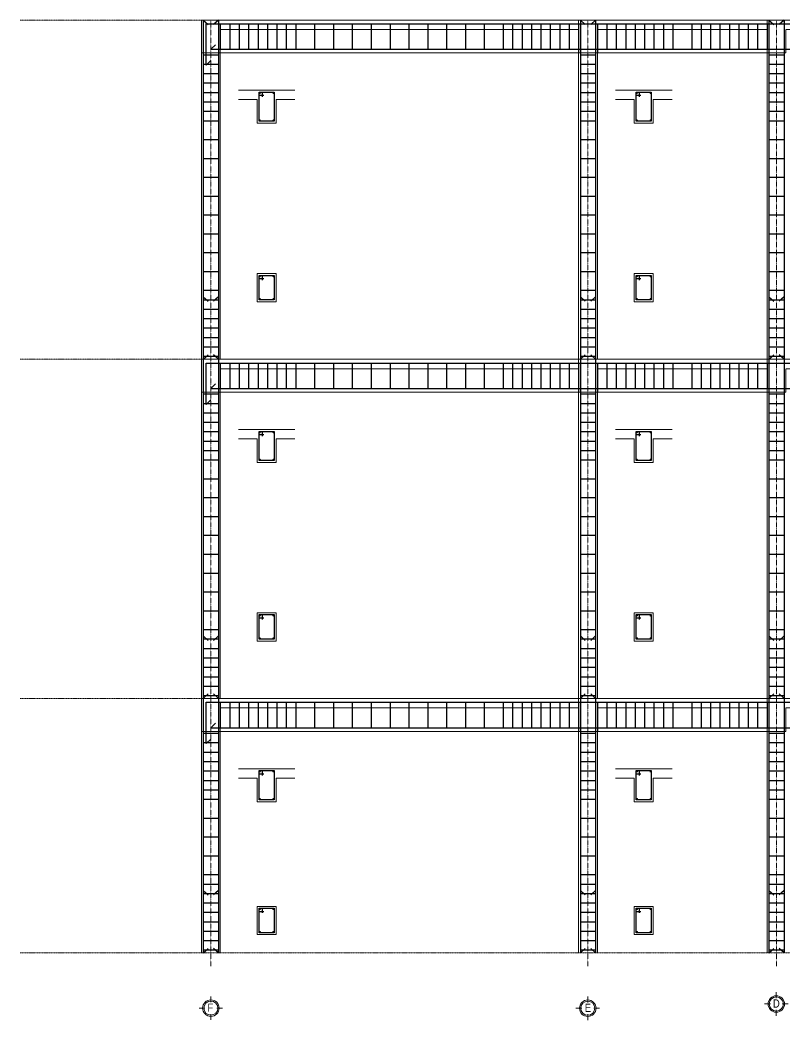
# Model space of a CAD drawing. Extents: x -79995 to 347433, y -157641 to 104789.
# Drawn here: x -72726 to -64611, y 36770 to 47381 of the extents above; entities that cross this region are included whole.
import ezdxf
from ezdxf.enums import TextEntityAlignment as Align

# ---------------------------------------------------------------- set-up
doc = ezdxf.new("R2010")
doc.units = 0
doc.linetypes.add('ACAD_ISO02W100', pattern=[15, 12, -3])
doc.linetypes.add('ACAD_ISO10W100', pattern=[18, 12, -3, 0, -3])
for name, color, linetype, lineweight in [('NÉT KHUẤT KC', 4, 'CONTINUOUS', 9), ('NÉT THẤY KC', 7, 'CONTINUOUS', 20), ('NÉT ĐẬM Cốt thép - các nét cần nhấn mạnh', 1, 'CONTINUOUS', 30), ('TEN TRUC', 3, 'CONTINUOUS', 18), ('TRUC', 24, 'CONTINUOUS', 0)]:
    doc.layers.add(name, color=color, linetype=linetype, lineweight=lineweight)
doc.layers.add('TAGS', color=60, linetype='CONTINUOUS')
doc.styles.add('VNI-HELVE-CONDENSEN', font='')
doc.styles.get('VNI-HELVE-CONDENSEN').set_extended_font_data('VNI-Helve-Condense')

# ---------------------------------------------------------------- blocks, each defined once
blk = doc.blocks.new('A$C206177D3')
at = {"layer": 'TEN TRUC', "ltscale": 1000}
for p, q in [((-37, 240), (-37, 490)), ((-287, -10), (-537, -10)), ((-37, -510), (-37, -260)), ((463, -10), (213, -10))]:
    blk.add_line(p, q, dxfattribs=at)
blk.add_circle((-37, -10), 350, dxfattribs=at)
at = {"layer": 'TEN TRUC', "color": 254, "ltscale": 1000}
blk.add_circle((-37, -10), 300, dxfattribs=at)
blk = doc.blocks.new('*U1412')
at = {"layer": 'NÉT ĐẬM Cốt thép - các nét cần nhấn mạnh'}
blk.add_line((-80, 0), (80, 0), dxfattribs=at)
blk = doc.blocks.new('*U1413')
at = {"layer": 'NÉT ĐẬM Cốt thép - các nét cần nhấn mạnh', "color": 0, "linetype": 'ByBlock', "lineweight": -2, "transparency": 16777216}
for p in [(0, 600), (0, 400), (0, 200), (0, 0)]:
    blk.add_blockref('*U1412', p, dxfattribs=at)
blk = doc.blocks.new('*U1414')
at = {"layer": 'NÉT ĐẬM Cốt thép - các nét cần nhấn mạnh'}
blk.add_line((-80, 0), (80, 0), dxfattribs=at)
blk = doc.blocks.new('*U1415')
at = {"layer": 'NÉT ĐẬM Cốt thép - các nét cần nhấn mạnh', "color": 0, "linetype": 'ByBlock', "lineweight": -2, "transparency": 16777216}
for p in [(0, 600), (0, 400), (0, 200), (0, 0)]:
    blk.add_blockref('*U1414', p, dxfattribs=at)
blk = doc.blocks.new('*U1416')
at = {"layer": 'NÉT ĐẬM Cốt thép - các nét cần nhấn mạnh'}
blk.add_line((-80, 0), (80, 0), dxfattribs=at)
blk = doc.blocks.new('*U1417')
at = {"layer": 'NÉT ĐẬM Cốt thép - các nét cần nhấn mạnh', "color": 0, "linetype": 'ByBlock', "lineweight": -2, "transparency": 16777216}
for p in [(0, 600), (0, 400), (0, 200), (0, 0)]:
    blk.add_blockref('*U1416', p, dxfattribs=at)
blk = doc.blocks.new('*U1418')
at = {"layer": 'NÉT ĐẬM Cốt thép - các nét cần nhấn mạnh'}
blk.add_line((-80, 0), (80, 0), dxfattribs=at)
blk = doc.blocks.new('*U1419')
at = {"layer": 'NÉT ĐẬM Cốt thép - các nét cần nhấn mạnh', "color": 0, "linetype": 'ByBlock', "lineweight": -2, "transparency": 16777216}
for p in [(0, 600), (0, 400), (0, 200), (0, 0)]:
    blk.add_blockref('*U1418', p, dxfattribs=at)
blk = doc.blocks.new('*U1420')
at = {"layer": 'NÉT ĐẬM Cốt thép - các nét cần nhấn mạnh'}
blk.add_line((-80, 0), (80, 0), dxfattribs=at)
blk = doc.blocks.new('*U1421')
at = {"layer": 'NÉT ĐẬM Cốt thép - các nét cần nhấn mạnh', "color": 0, "linetype": 'ByBlock', "lineweight": -2, "transparency": 16777216}
for p in [(0, 600), (0, 400), (0, 200), (0, 0)]:
    blk.add_blockref('*U1420', p, dxfattribs=at)
blk = doc.blocks.new('*U1422')
at = {"layer": 'NÉT ĐẬM Cốt thép - các nét cần nhấn mạnh'}
blk.add_line((-80, 0), (80, 0), dxfattribs=at)
blk = doc.blocks.new('*U1423')
at = {"layer": 'NÉT ĐẬM Cốt thép - các nét cần nhấn mạnh', "color": 0, "linetype": 'ByBlock', "lineweight": -2, "transparency": 16777216}
for p in [(0, 600), (0, 400), (0, 200), (0, 0)]:
    blk.add_blockref('*U1422', p, dxfattribs=at)
blk = doc.blocks.new('*U1424')
at = {"layer": 'NÉT ĐẬM Cốt thép - các nét cần nhấn mạnh'}
blk.add_line((-80, 0), (80, 0), dxfattribs=at)
blk = doc.blocks.new('*U1425')
at = {"layer": 'NÉT ĐẬM Cốt thép - các nét cần nhấn mạnh', "color": 0, "linetype": 'ByBlock', "lineweight": -2, "transparency": 16777216}
for p in [(0, 600), (0, 400), (0, 200), (0, 0)]:
    blk.add_blockref('*U1424', p, dxfattribs=at)
blk = doc.blocks.new('*U1426')
at = {"layer": 'NÉT ĐẬM Cốt thép - các nét cần nhấn mạnh'}
blk.add_line((-80, 0), (80, 0), dxfattribs=at)
blk = doc.blocks.new('*U1427')
at = {"layer": 'NÉT ĐẬM Cốt thép - các nét cần nhấn mạnh', "color": 0, "linetype": 'ByBlock', "lineweight": -2, "transparency": 16777216}
for p in [(0, 600), (0, 400), (0, 200), (0, 0)]:
    blk.add_blockref('*U1426', p, dxfattribs=at)
blk = doc.blocks.new('*U1432')
at = {"layer": 'NÉT ĐẬM Cốt thép - các nét cần nhấn mạnh'}
blk.add_line((-80, 0), (80, 0), dxfattribs=at)
blk = doc.blocks.new('*U1433')
at = {"layer": 'NÉT ĐẬM Cốt thép - các nét cần nhấn mạnh', "color": 0, "linetype": 'ByBlock', "lineweight": -2, "transparency": 16777216}
for p in [(0, 600), (0, 400), (0, 200), (0, 0)]:
    blk.add_blockref('*U1432', p, dxfattribs=at)
blk = doc.blocks.new('*U1434')
at = {"layer": 'NÉT ĐẬM Cốt thép - các nét cần nhấn mạnh'}
blk.add_line((-80, 0), (80, 0), dxfattribs=at)
blk = doc.blocks.new('*U1435')
at = {"layer": 'NÉT ĐẬM Cốt thép - các nét cần nhấn mạnh', "color": 0, "linetype": 'ByBlock', "lineweight": -2, "transparency": 16777216}
for p in [(0, 600), (0, 400), (0, 200), (0, 0)]:
    blk.add_blockref('*U1434', p, dxfattribs=at)
blk = doc.blocks.new('*U1436')
at = {"layer": 'NÉT ĐẬM Cốt thép - các nét cần nhấn mạnh'}
blk.add_line((-80, 0), (80, 0), dxfattribs=at)
blk = doc.blocks.new('*U1437')
at = {"layer": 'NÉT ĐẬM Cốt thép - các nét cần nhấn mạnh', "color": 0, "linetype": 'ByBlock', "lineweight": -2, "transparency": 16777216}
for p in [(0, 600), (0, 400), (0, 200), (0, 0)]:
    blk.add_blockref('*U1436', p, dxfattribs=at)
blk = doc.blocks.new('*U1428')
at = {"layer": 'NÉT ĐẬM Cốt thép - các nét cần nhấn mạnh'}
blk.add_line((-80, 0), (80, 0), dxfattribs=at)
blk = doc.blocks.new('*U1429')
at = {"layer": 'NÉT ĐẬM Cốt thép - các nét cần nhấn mạnh', "color": 0, "linetype": 'ByBlock', "lineweight": -2, "transparency": 16777216}
for p in [(0, 600), (0, 400), (0, 200), (0, 0)]:
    blk.add_blockref('*U1428', p, dxfattribs=at)
blk = doc.blocks.new('*U1430')
at = {"layer": 'NÉT ĐẬM Cốt thép - các nét cần nhấn mạnh'}
blk.add_line((-80, 0), (80, 0), dxfattribs=at)
blk = doc.blocks.new('*U1431')
at = {"layer": 'NÉT ĐẬM Cốt thép - các nét cần nhấn mạnh', "color": 0, "linetype": 'ByBlock', "lineweight": -2, "transparency": 16777216}
for p in [(0, 600), (0, 400), (0, 200), (0, 0)]:
    blk.add_blockref('*U1430', p, dxfattribs=at)
blk = doc.blocks.new('*U1438')
at = {"layer": 'NÉT ĐẬM Cốt thép - các nét cần nhấn mạnh'}
blk.add_line((-80, 0), (80, 0), dxfattribs=at)
blk = doc.blocks.new('*U1439')
at = {"layer": 'NÉT ĐẬM Cốt thép - các nét cần nhấn mạnh', "color": 0, "linetype": 'ByBlock', "lineweight": -2, "transparency": 16777216}
for p in [(0, 600), (0, 400), (0, 200), (0, 0)]:
    blk.add_blockref('*U1438', p, dxfattribs=at)
blk = doc.blocks.new('*U1440')
at = {"layer": 'NÉT ĐẬM Cốt thép - các nét cần nhấn mạnh'}
blk.add_line((-80, 0), (80, 0), dxfattribs=at)
blk = doc.blocks.new('*U1441')
at = {"layer": 'NÉT ĐẬM Cốt thép - các nét cần nhấn mạnh', "color": 0, "linetype": 'ByBlock', "lineweight": -2, "transparency": 16777216}
for p in [(0, 600), (0, 400), (0, 200), (0, 0)]:
    blk.add_blockref('*U1440', p, dxfattribs=at)
blk = doc.blocks.new('*U1446')
at = {"layer": 'NÉT ĐẬM Cốt thép - các nét cần nhấn mạnh'}
blk.add_line((-80, 0), (80, 0), dxfattribs=at)
blk = doc.blocks.new('*U1447')
at = {"layer": 'NÉT ĐẬM Cốt thép - các nét cần nhấn mạnh', "color": 0, "linetype": 'ByBlock', "lineweight": -2, "transparency": 16777216}
for p in [(0, 600), (0, 400), (0, 200), (0, 0)]:
    blk.add_blockref('*U1446', p, dxfattribs=at)
blk = doc.blocks.new('*U1448')
at = {"layer": 'NÉT ĐẬM Cốt thép - các nét cần nhấn mạnh'}
blk.add_line((-80, 0), (80, 0), dxfattribs=at)
blk = doc.blocks.new('*U1449')
at = {"layer": 'NÉT ĐẬM Cốt thép - các nét cần nhấn mạnh', "color": 0, "linetype": 'ByBlock', "lineweight": -2, "transparency": 16777216}
for p in [(0, 600), (0, 400), (0, 200), (0, 0)]:
    blk.add_blockref('*U1448', p, dxfattribs=at)
blk = doc.blocks.new('*U1450')
at = {"layer": 'NÉT ĐẬM Cốt thép - các nét cần nhấn mạnh'}
blk.add_line((-80, 0), (80, 0), dxfattribs=at)
blk = doc.blocks.new('*U1451')
at = {"layer": 'NÉT ĐẬM Cốt thép - các nét cần nhấn mạnh', "color": 0, "linetype": 'ByBlock', "lineweight": -2, "transparency": 16777216}
for p in [(0, 600), (0, 400), (0, 200), (0, 0)]:
    blk.add_blockref('*U1450', p, dxfattribs=at)
blk = doc.blocks.new('*U1442')
at = {"layer": 'NÉT ĐẬM Cốt thép - các nét cần nhấn mạnh'}
blk.add_line((-80, 0), (80, 0), dxfattribs=at)
blk = doc.blocks.new('*U1443')
at = {"layer": 'NÉT ĐẬM Cốt thép - các nét cần nhấn mạnh', "color": 0, "linetype": 'ByBlock', "lineweight": -2, "transparency": 16777216}
for p in [(0, 600), (0, 400), (0, 200), (0, 0)]:
    blk.add_blockref('*U1442', p, dxfattribs=at)
blk = doc.blocks.new('*U1444')
at = {"layer": 'NÉT ĐẬM Cốt thép - các nét cần nhấn mạnh'}
blk.add_line((-80, 0), (80, 0), dxfattribs=at)
blk = doc.blocks.new('*U1445')
at = {"layer": 'NÉT ĐẬM Cốt thép - các nét cần nhấn mạnh', "color": 0, "linetype": 'ByBlock', "lineweight": -2, "transparency": 16777216}
for p in [(0, 600), (0, 400), (0, 200), (0, 0)]:
    blk.add_blockref('*U1444', p, dxfattribs=at)
blk = doc.blocks.new('*U1452')
at = {"layer": 'NÉT ĐẬM Cốt thép - các nét cần nhấn mạnh'}
blk.add_line((-80, 0), (80, 0), dxfattribs=at)
blk = doc.blocks.new('*U1453')
at = {"layer": 'NÉT ĐẬM Cốt thép - các nét cần nhấn mạnh', "color": 0, "linetype": 'ByBlock', "lineweight": -2, "transparency": 16777216}
for p in [(0, 600), (0, 400), (0, 200), (0, 0)]:
    blk.add_blockref('*U1452', p, dxfattribs=at)

msp = doc.modelspace()

# ---------------------------------------------------------------- linework, layer by layer
at = {"layer": 'NÉT KHUẤT KC', "linetype": 'ACAD_ISO02W100', "ltscale": 0.5}
for points in [[(-56600.995, 47381.28), (-70800.995, 47381.28), (-70800.995, 47031.28), (-70600.995, 47031.28), (-70600.995, 47281.28), (-66800.995, 47281.28), (-66800.995, 47031.28), (-66600.995, 47031.28), (-66600.995, 47281.28), (-64800.995, 47281.28), (-64800.995, 47031.28), (-64600.995, 47031.28), (-64600.995, 47281.28), (-60800.995, 47281.28), (-60800.995, 47031.28), (-60600.995, 47031.28), (-60600.995, 47281.28), (-56800.995, 47281.28), (-56800.995, 47031.28), (-56600.995, 47031.28), (-56600.995, 47381.28)], [(-56600.995, 43781.28), (-70800.995, 43781.28), (-70800.995, 43431.28), (-70600.995, 43431.28), (-70600.995, 43681.28), (-66800.995, 43681.28), (-66800.995, 43431.28), (-66600.995, 43431.28), (-66600.995, 43681.28), (-64800.995, 43681.28), (-64800.995, 43431.28), (-64600.995, 43431.28), (-64600.995, 43681.28), (-60800.995, 43681.28), (-60800.995, 43431.28), (-60600.995, 43431.28), (-60600.995, 43681.28), (-56800.995, 43681.28), (-56800.995, 43431.28), (-56600.995, 43431.28), (-56600.995, 43781.28)], [(-56600.995, 40181.28), (-70800.995, 40181.28), (-70800.995, 39831.28), (-70600.995, 39831.28), (-70600.995, 40081.28), (-66800.995, 40081.28), (-66800.995, 39831.28), (-66600.995, 39831.28), (-66600.995, 40081.28), (-64800.995, 40081.28), (-64800.995, 39831.28), (-64600.995, 39831.28), (-64600.995, 40081.28), (-60800.995, 40081.28), (-60800.995, 39831.28), (-60600.995, 39831.28), (-60600.995, 40081.28), (-56800.995, 40081.28), (-56800.995, 39831.28), (-56600.995, 39831.28), (-56600.995, 40181.28)]]:
    msp.add_lwpolyline(points, dxfattribs=at)
at = {"layer": 'NÉT THẤY KC'}
for p, q in [((-70800.995, 47381.28), (-70800.995, 37481.28)), ((-70600.995, 47381.28), (-66800.995, 47381.28)), ((-66800.995, 47381.28), (-66800.995, 37481.28)), ((-66600.995, 47381.28), (-64800.995, 47381.28)), ((-64800.995, 47381.28), (-64800.995, 39871.28)), ((-70600.995, 47031.28), (-70600.995, 43781.28)), ((-70600.995, 47031.28), (-66800.995, 47031.28)), ((-66800.995, 47031.28), (-66800.995, 43781.28)), ((-66600.995, 47031.28), (-66600.995, 43781.28)), ((-66600.995, 47031.28), (-66600.995, 43781.28)), ((-66600.995, 47031.28), (-64800.995, 47031.28)), ((-64800.995, 47031.28), (-64800.995, 43781.28)), ((-70409.525, 46636.327), (-69809.525, 46636.327)), ((-66409.525, 46636.327), (-65809.525, 46636.327)), ((-70409.525, 46536.327), (-70209.525, 46536.327)), ((-70209.525, 46286.327), (-70209.525, 46536.327)), ((-70009.525, 46536.327), (-69809.525, 46536.327)), ((-70009.525, 46536.327), (-70009.525, 46286.327)), ((-66409.525, 46536.327), (-66209.525, 46536.327)), ((-66209.525, 46286.327), (-66209.525, 46536.327)), ((-66009.525, 46536.327), (-65809.525, 46536.327)), ((-66009.525, 46536.327), (-66009.525, 46286.327)), ((-70209.525, 46286.327), (-70009.525, 46286.327)), ((-66209.525, 46286.327), (-66009.525, 46286.327)), ((-70009.525, 44691.218), (-70209.525, 44691.218)), ((-66009.525, 44691.218), (-66209.525, 44691.218)), ((-70600.995, 43781.28), (-66800.995, 43781.28)), ((-66600.995, 43781.28), (-64800.995, 43781.28)), ((-70600.995, 43431.28), (-70600.995, 40181.28)), ((-70600.995, 43431.28), (-66800.995, 43431.28)), ((-66800.995, 43431.28), (-66800.995, 40181.28)), ((-66600.995, 43431.28), (-66600.995, 40181.28)), ((-66600.995, 43431.28), (-66600.995, 40181.28)), ((-66600.995, 43431.28), (-64800.995, 43431.28)), ((-64800.995, 43431.28), (-64800.995, 40181.28)), ((-70409.525, 43036.327), (-69809.525, 43036.327)), ((-66409.525, 43036.327), (-65809.525, 43036.327)), ((-70409.525, 42936.327), (-70209.525, 42936.327)), ((-70209.525, 42686.327), (-70209.525, 42936.327)), ((-70009.525, 42936.327), (-69809.525, 42936.327)), ((-70009.525, 42936.327), (-70009.525, 42686.327)), ((-66409.525, 42936.327), (-66209.525, 42936.327)), ((-66209.525, 42686.327), (-66209.525, 42936.327)), ((-66009.525, 42936.327), (-65809.525, 42936.327)), ((-66009.525, 42936.327), (-66009.525, 42686.327)), ((-70209.525, 42686.327), (-70009.525, 42686.327)), ((-66209.525, 42686.327), (-66009.525, 42686.327)), ((-70009.525, 41091.218), (-70209.525, 41091.218)), ((-66009.525, 41091.218), (-66209.525, 41091.218)), ((-70600.995, 40181.28), (-66800.995, 40181.28)), ((-66600.995, 40181.28), (-64800.995, 40181.28)), ((-70600.995, 39831.28), (-66800.995, 39831.28)), ((-70600.995, 39831.28), (-70600.995, 37481.28)), ((-66800.995, 39831.28), (-66800.995, 37481.28)), ((-66600.995, 39831.28), (-64800.995, 39831.28)), ((-66600.995, 39831.28), (-66600.995, 37481.28)), ((-66600.995, 39831.28), (-66600.995, 37481.28)), ((-64800.995, 39831.28), (-64800.995, 37481.28)), ((-70409.525, 39436.327), (-69809.525, 39436.327)), ((-66409.525, 39436.327), (-65809.525, 39436.327)), ((-70409.525, 39336.327), (-70209.525, 39336.327)), ((-70209.525, 39086.327), (-70209.525, 39336.327)), ((-70009.525, 39336.327), (-70009.525, 39086.327)), ((-70009.525, 39336.327), (-69809.525, 39336.327)), ((-66409.525, 39336.327), (-66209.525, 39336.327)), ((-66209.525, 39086.327), (-66209.525, 39336.327)), ((-66009.525, 39336.327), (-65809.525, 39336.327)), ((-66009.525, 39336.327), (-66009.525, 39086.327)), ((-70209.525, 39086.327), (-70009.525, 39086.327)), ((-66209.525, 39086.327), (-66009.525, 39086.327)), ((-70009.525, 37975.729), (-70209.525, 37975.729)), ((-66009.525, 37975.729), (-66209.525, 37975.729))]:
    msp.add_line(p, q, dxfattribs=at)
for points in [[(-70209.525, 44691.218), (-70009.525, 44691.218), (-70009.525, 44391.218), (-70209.525, 44391.218)], [(-66209.525, 44691.218), (-66009.525, 44691.218), (-66009.525, 44391.218), (-66209.525, 44391.218)], [(-70209.525, 41091.218), (-70009.525, 41091.218), (-70009.525, 40791.218), (-70209.525, 40791.218)], [(-66209.525, 41091.218), (-66009.525, 41091.218), (-66009.525, 40791.218), (-66209.525, 40791.218)], [(-70209.525, 37975.729), (-70009.525, 37975.729), (-70009.525, 37675.729), (-70209.525, 37675.729)], [(-66209.525, 37975.729), (-66009.525, 37975.729), (-66009.525, 37675.729), (-66209.525, 37675.729)]]:
    msp.add_lwpolyline(points, close=True, dxfattribs=at)
at = {"layer": 'NÉT ĐẬM Cốt thép - các nét cần nhấn mạnh'}
for p, q in [((-70780.995, 47381.28), (-70780.995, 37481.28)), ((-70780.995, 47381.28), (-70730.179, 47333.137)), ((-70620.995, 47381.28), (-70671.811, 47333.137)), ((-70620.995, 47381.28), (-70620.995, 37481.28)), ((-70600.652, 47341.106), (-70600.652, 47071.28)), ((-70500.652, 47341.106), (-70500.652, 47071.28)), ((-70400.652, 47341.106), (-70400.652, 47071.28)), ((-70300.652, 47341.106), (-70300.652, 47071.28)), ((-70200.652, 47341.106), (-70200.652, 47071.28)), ((-70100.652, 47341.106), (-70100.652, 47071.28)), ((-70000.652, 47341.106), (-70000.652, 47071.28)), ((-69900.652, 47341.106), (-69900.652, 47071.28)), ((-69800.652, 47341.106), (-69800.652, 47071.28)), ((-69600.652, 47341.106), (-69600.652, 47071.28)), ((-69400.652, 47341.106), (-69400.652, 47071.28)), ((-69200.652, 47341.106), (-69200.652, 47071.28)), ((-69000.652, 47341.106), (-69000.652, 47071.28)), ((-68800.652, 47341.106), (-68800.652, 47071.28)), ((-68600.652, 47341.106), (-68600.652, 47071.28)), ((-68400.652, 47341.106), (-68400.652, 47071.28)), ((-68200.652, 47341.106), (-68200.652, 47071.28)), ((-68000.652, 47341.106), (-68000.652, 47071.28)), ((-67800.652, 47341.106), (-67800.652, 47071.28)), ((-67600.652, 47341.106), (-67600.652, 47071.28)), ((-67501.338, 47341.106), (-67501.338, 47071.28)), ((-67400.652, 47341.106), (-67400.652, 47071.28)), ((-67301.338, 47341.106), (-67301.338, 47071.28)), ((-67200.652, 47341.106), (-67200.652, 47071.28)), ((-67101.338, 47341.106), (-67101.338, 47071.28)), ((-67000.652, 47341.106), (-67000.652, 47071.28)), ((-66901.338, 47341.106), (-66901.338, 47071.28)), ((-66800.652, 47341.106), (-66800.652, 47031.351)), ((-66780.995, 47381.28), (-66780.995, 37481.28)), ((-66780.995, 47381.28), (-66730.179, 47333.137)), ((-66620.995, 47381.28), (-66671.811, 47333.137)), ((-66620.995, 47381.28), (-66620.995, 37481.28)), ((-66600.652, 47341.106), (-66600.652, 47031.351)), ((-66500.308, 47341.176), (-66500.308, 47071.28)), ((-66400.652, 47341.106), (-66400.652, 47071.28)), ((-66300.308, 47341.176), (-66300.308, 47071.28)), ((-66200.652, 47341.106), (-66200.652, 47071.28)), ((-66100.308, 47341.176), (-66100.308, 47071.28)), ((-66000.652, 47341.106), (-66000.652, 47071.28)), ((-65900.308, 47341.176), (-65900.308, 47071.28)), ((-65800.652, 47341.106), (-65800.652, 47071.28)), ((-65600.652, 47341.106), (-65600.652, 47071.28)), ((-65501.338, 47341.106), (-65501.338, 47071.28)), ((-65400.652, 47341.106), (-65400.652, 47071.28)), ((-65301.338, 47341.106), (-65301.338, 47071.28)), ((-65200.652, 47341.106), (-65200.652, 47071.28)), ((-65101.338, 47341.106), (-65101.338, 47071.28)), ((-65000.652, 47341.106), (-65000.652, 47071.28)), ((-64901.338, 47341.106), (-64901.338, 47071.28)), ((-64800.652, 47341.106), (-64800.652, 47071.28)), ((-64780.995, 47381.28), (-64780.995, 37481.28)), ((-64780.995, 47381.28), (-64730.179, 47333.137)), ((-64620.995, 47381.28), (-64671.811, 47333.137)), ((-64620.995, 47381.28), (-64620.995, 37481.28)), ((-70700.995, 47071.28), (-70650.179, 47119.423)), ((-70700.995, 47071.28), (-56700.995, 47071.28)), ((-70780.995, 46912.999), (-70620.995, 46912.999)), ((-70751, 46902.83), (-70700.184, 46950.973)), ((-66780.995, 46912.999), (-66620.995, 46912.999)), ((-64780.995, 46912.999), (-64620.995, 46912.999)), ((-70780.995, 46712.999), (-70620.995, 46712.999)), ((-66780.995, 46712.999), (-66620.995, 46712.999)), ((-64780.995, 46712.999), (-64620.995, 46712.999)), ((-70156.363, 46616.327), (-70156.363, 46565.98)), ((-66156.363, 46616.327), (-66156.363, 46565.98)), ((-70780.995, 46512.999), (-70620.995, 46512.999)), ((-70189.525, 46583.165), (-70139.178, 46583.165)), ((-66780.995, 46512.999), (-66620.995, 46512.999)), ((-66189.525, 46583.165), (-66139.178, 46583.165)), ((-64780.995, 46512.999), (-64620.995, 46512.999)), ((-70780.995, 46312.999), (-70620.995, 46312.999)), ((-66780.995, 46312.999), (-66620.995, 46312.999)), ((-64780.995, 46312.999), (-64620.995, 46312.999)), ((-70780.995, 46112.999), (-70620.995, 46112.999)), ((-66780.995, 46112.999), (-66620.995, 46112.999)), ((-64780.995, 46112.999), (-64620.995, 46112.999)), ((-70780.995, 45912.999), (-70620.995, 45912.999)), ((-66780.995, 45912.999), (-66620.995, 45912.999)), ((-64780.995, 45912.999), (-64620.995, 45912.999)), ((-70780.995, 45712.999), (-70620.995, 45712.999)), ((-66780.995, 45712.999), (-66620.995, 45712.999)), ((-64780.995, 45712.999), (-64620.995, 45712.999)), ((-70780.995, 45512.999), (-70620.995, 45512.999)), ((-66780.995, 45512.999), (-66620.995, 45512.999)), ((-64780.995, 45512.999), (-64620.995, 45512.999)), ((-70780.995, 45312.999), (-70620.995, 45312.999)), ((-66780.995, 45312.999), (-66620.995, 45312.999)), ((-64780.995, 45312.999), (-64620.995, 45312.999)), ((-70780.995, 45112.999), (-70620.995, 45112.999)), ((-66780.995, 45112.999), (-66620.995, 45112.999)), ((-64780.995, 45112.999), (-64620.995, 45112.999)), ((-70780.995, 44912.999), (-70620.995, 44912.999)), ((-66780.995, 44912.999), (-66620.995, 44912.999)), ((-64780.995, 44912.999), (-64620.995, 44912.999)), ((-70780.995, 44712.999), (-70620.995, 44712.999)), ((-66780.995, 44712.999), (-66620.995, 44712.999)), ((-64780.995, 44712.999), (-64620.995, 44712.999)), ((-70189.525, 44638.056), (-70139.178, 44638.056)), ((-70156.363, 44671.218), (-70156.363, 44620.871)), ((-66189.525, 44638.056), (-66139.178, 44638.056)), ((-66156.363, 44671.218), (-66156.363, 44620.871)), ((-70780.995, 44512.999), (-70620.995, 44512.999)), ((-66780.995, 44512.999), (-66620.995, 44512.999)), ((-64780.995, 44512.999), (-64620.995, 44512.999)), ((-70780.995, 44444.717), (-70730.179, 44396.574)), ((-70780.995, 44444.717), (-70730.179, 44396.574)), ((-70620.995, 44444.717), (-70671.811, 44396.574)), ((-70620.995, 44444.717), (-70671.811, 44396.574)), ((-66780.995, 44444.717), (-66730.179, 44396.574)), ((-66780.995, 44444.717), (-66730.179, 44396.574)), ((-66620.995, 44444.717), (-66671.811, 44396.574)), ((-66620.995, 44444.717), (-66671.811, 44396.574)), ((-64780.995, 44444.717), (-64730.179, 44396.574)), ((-64780.995, 44444.717), (-64730.179, 44396.574)), ((-64620.995, 44444.717), (-64671.811, 44396.574)), ((-64620.995, 44444.717), (-64671.811, 44396.574)), ((-70780.995, 44312.999), (-70620.995, 44312.999)), ((-66780.995, 44312.999), (-66620.995, 44312.999)), ((-64780.995, 44312.999), (-64620.995, 44312.999)), ((-70780.995, 44112.999), (-70620.995, 44112.999)), ((-66780.995, 44112.999), (-66620.995, 44112.999)), ((-64780.995, 44112.999), (-64620.995, 44112.999)), ((-70780.995, 43912.999), (-70620.995, 43912.999)), ((-70780.995, 43781.28), (-70730.179, 43829.423)), ((-70620.995, 43781.28), (-70671.811, 43829.423)), ((-66780.995, 43912.999), (-66620.995, 43912.999)), ((-66780.995, 43781.28), (-66730.179, 43829.423)), ((-66620.995, 43781.28), (-66671.811, 43829.423)), ((-64780.995, 43912.999), (-64620.995, 43912.999)), ((-64780.995, 43781.28), (-64730.179, 43829.423)), ((-64620.995, 43781.28), (-64671.811, 43829.423)), ((-70600.652, 43741.106), (-70600.652, 43471.28)), ((-70500.652, 43741.106), (-70500.652, 43471.28)), ((-70400.652, 43741.106), (-70400.652, 43471.28)), ((-70300.652, 43741.106), (-70300.652, 43471.28)), ((-70200.652, 43741.106), (-70200.652, 43471.28)), ((-70100.652, 43741.106), (-70100.652, 43471.28)), ((-70000.652, 43741.106), (-70000.652, 43471.28)), ((-69900.652, 43741.106), (-69900.652, 43471.28)), ((-69800.652, 43741.106), (-69800.652, 43471.28)), ((-69600.652, 43741.106), (-69600.652, 43471.28)), ((-69400.652, 43741.106), (-69400.652, 43471.28)), ((-69200.652, 43741.106), (-69200.652, 43471.28)), ((-69000.652, 43741.106), (-69000.652, 43471.28)), ((-68800.652, 43741.106), (-68800.652, 43471.28)), ((-68600.652, 43741.106), (-68600.652, 43471.28)), ((-68400.652, 43741.106), (-68400.652, 43471.28)), ((-68200.652, 43741.106), (-68200.652, 43471.28)), ((-68000.652, 43741.106), (-68000.652, 43471.28)), ((-67800.652, 43741.106), (-67800.652, 43471.28)), ((-67600.652, 43741.106), (-67600.652, 43471.28)), ((-67501.338, 43741.106), (-67501.338, 43471.28)), ((-67400.652, 43741.106), (-67400.652, 43471.28)), ((-67301.338, 43741.106), (-67301.338, 43471.28)), ((-67200.652, 43741.106), (-67200.652, 43471.28)), ((-67101.338, 43741.106), (-67101.338, 43471.28)), ((-67000.652, 43741.106), (-67000.652, 43471.28)), ((-66901.338, 43741.106), (-66901.338, 43471.28)), ((-66800.652, 43741.106), (-66800.652, 43431.351)), ((-66600.652, 43741.106), (-66600.652, 43431.351)), ((-66500.308, 43741.176), (-66500.308, 43471.28)), ((-66400.652, 43741.106), (-66400.652, 43471.28)), ((-66300.308, 43741.176), (-66300.308, 43471.28)), ((-66200.652, 43741.106), (-66200.652, 43471.28)), ((-66100.308, 43741.176), (-66100.308, 43471.28)), ((-66000.652, 43741.106), (-66000.652, 43471.28)), ((-65900.308, 43741.176), (-65900.308, 43471.28)), ((-65800.652, 43741.106), (-65800.652, 43471.28)), ((-65600.652, 43741.106), (-65600.652, 43471.28)), ((-65501.338, 43741.106), (-65501.338, 43471.28)), ((-65400.652, 43741.106), (-65400.652, 43471.28)), ((-65301.338, 43741.106), (-65301.338, 43471.28)), ((-65200.652, 43741.106), (-65200.652, 43471.28)), ((-65101.338, 43741.106), (-65101.338, 43471.28)), ((-65000.652, 43741.106), (-65000.652, 43471.28)), ((-64901.338, 43741.106), (-64901.338, 43471.28)), ((-64800.652, 43741.106), (-64800.652, 43471.28)), ((-70700.995, 43471.28), (-70650.179, 43519.423)), ((-70700.995, 43471.28), (-56700.995, 43471.28)), ((-70780.995, 43312.999), (-70620.995, 43312.999)), ((-70751, 43302.83), (-70700.184, 43350.973)), ((-66780.995, 43312.999), (-66620.995, 43312.999)), ((-64780.995, 43312.999), (-64620.995, 43312.999)), ((-70780.995, 43112.999), (-70620.995, 43112.999)), ((-66780.995, 43112.999), (-66620.995, 43112.999)), ((-64780.995, 43112.999), (-64620.995, 43112.999)), ((-70189.525, 42983.165), (-70139.178, 42983.165)), ((-70156.363, 43016.327), (-70156.363, 42965.98)), ((-66189.525, 42983.165), (-66139.178, 42983.165)), ((-66156.363, 43016.327), (-66156.363, 42965.98)), ((-70780.995, 42912.999), (-70620.995, 42912.999)), ((-66780.995, 42912.999), (-66620.995, 42912.999)), ((-64780.995, 42912.999), (-64620.995, 42912.999)), ((-70780.995, 42712.999), (-70620.995, 42712.999)), ((-66780.995, 42712.999), (-66620.995, 42712.999)), ((-64780.995, 42712.999), (-64620.995, 42712.999)), ((-70780.995, 42512.999), (-70620.995, 42512.999)), ((-66780.995, 42512.999), (-66620.995, 42512.999)), ((-64780.995, 42512.999), (-64620.995, 42512.999)), ((-70780.995, 42312.999), (-70620.995, 42312.999)), ((-66780.995, 42312.999), (-66620.995, 42312.999)), ((-64780.995, 42312.999), (-64620.995, 42312.999)), ((-70780.995, 42112.999), (-70620.995, 42112.999)), ((-66780.995, 42112.999), (-66620.995, 42112.999)), ((-64780.995, 42112.999), (-64620.995, 42112.999)), ((-70780.995, 41912.999), (-70620.995, 41912.999)), ((-66780.995, 41912.999), (-66620.995, 41912.999)), ((-64780.995, 41912.999), (-64620.995, 41912.999)), ((-70780.995, 41712.999), (-70620.995, 41712.999)), ((-66780.995, 41712.999), (-66620.995, 41712.999)), ((-64780.995, 41712.999), (-64620.995, 41712.999)), ((-70780.995, 41512.999), (-70620.995, 41512.999)), ((-66780.995, 41512.999), (-66620.995, 41512.999)), ((-64780.995, 41512.999), (-64620.995, 41512.999)), ((-70780.995, 41312.999), (-70620.995, 41312.999)), ((-66780.995, 41312.999), (-66620.995, 41312.999)), ((-64780.995, 41312.999), (-64620.995, 41312.999)), ((-70780.995, 41112.999), (-70620.995, 41112.999)), ((-70156.363, 41071.218), (-70156.363, 41020.871)), ((-66780.995, 41112.999), (-66620.995, 41112.999)), ((-66156.363, 41071.218), (-66156.363, 41020.871)), ((-64780.995, 41112.999), (-64620.995, 41112.999)), ((-70189.525, 41038.056), (-70139.178, 41038.056)), ((-66189.525, 41038.056), (-66139.178, 41038.056)), ((-70780.995, 40912.999), (-70620.995, 40912.999)), ((-66780.995, 40912.999), (-66620.995, 40912.999)), ((-64780.995, 40912.999), (-64620.995, 40912.999)), ((-70780.995, 40844.717), (-70730.179, 40796.574)), ((-70620.995, 40844.717), (-70671.811, 40796.574)), ((-66780.995, 40844.717), (-66730.179, 40796.574)), ((-66620.995, 40844.717), (-66671.811, 40796.574)), ((-64780.995, 40844.717), (-64730.179, 40796.574)), ((-64620.995, 40844.717), (-64671.811, 40796.574)), ((-70780.995, 40712.999), (-70620.995, 40712.999)), ((-66780.995, 40712.999), (-66620.995, 40712.999)), ((-64780.995, 40712.999), (-64620.995, 40712.999)), ((-70780.995, 40512.999), (-70620.995, 40512.999)), ((-66780.995, 40512.999), (-66620.995, 40512.999)), ((-64780.995, 40512.999), (-64620.995, 40512.999)), ((-70780.995, 40312.999), (-70620.995, 40312.999)), ((-70780.995, 40181.28), (-70730.179, 40229.423)), ((-70620.995, 40181.28), (-70671.811, 40229.423)), ((-66780.995, 40312.999), (-66620.995, 40312.999)), ((-66780.995, 40181.28), (-66730.179, 40229.423)), ((-66620.995, 40181.28), (-66671.811, 40229.423)), ((-64780.995, 40312.999), (-64620.995, 40312.999)), ((-64780.995, 40181.28), (-64730.179, 40229.423)), ((-64620.995, 40181.28), (-64671.811, 40229.423)), ((-70600.652, 40141.106), (-70600.652, 39871.28)), ((-70500.652, 40141.106), (-70500.652, 39871.28)), ((-70400.652, 40141.106), (-70400.652, 39871.28)), ((-70300.652, 40141.106), (-70300.652, 39871.28)), ((-70200.652, 40141.106), (-70200.652, 39871.28)), ((-70100.652, 40141.106), (-70100.652, 39871.28)), ((-70000.652, 40141.106), (-70000.652, 39871.28)), ((-69900.652, 40141.106), (-69900.652, 39871.28)), ((-69800.652, 40141.106), (-69800.652, 39871.28)), ((-69600.652, 40141.106), (-69600.652, 39871.28)), ((-69400.652, 40141.106), (-69400.652, 39871.28)), ((-69200.652, 40141.106), (-69200.652, 39871.28)), ((-69000.652, 40141.106), (-69000.652, 39871.28)), ((-68800.652, 40141.106), (-68800.652, 39871.28)), ((-68600.652, 40141.106), (-68600.652, 39871.28)), ((-68400.652, 40141.106), (-68400.652, 39871.28)), ((-68200.652, 40141.106), (-68200.652, 39871.28)), ((-68000.652, 40141.106), (-68000.652, 39871.28)), ((-67800.652, 40141.106), (-67800.652, 39871.28)), ((-67600.652, 40141.106), (-67600.652, 39871.28)), ((-67501.338, 40141.106), (-67501.338, 39871.28)), ((-67400.652, 40141.106), (-67400.652, 39871.28)), ((-67301.338, 40141.106), (-67301.338, 39871.28)), ((-67200.652, 40141.106), (-67200.652, 39871.28)), ((-67101.338, 40141.106), (-67101.338, 39871.28)), ((-67000.652, 40141.106), (-67000.652, 39871.28)), ((-66901.338, 40141.106), (-66901.338, 39871.28)), ((-66800.652, 40141.106), (-66800.652, 39831.351)), ((-66600.652, 40141.106), (-66600.652, 39831.351)), ((-66500.308, 40141.176), (-66500.308, 39871.28)), ((-66400.652, 40141.106), (-66400.652, 39871.28)), ((-66300.308, 40141.176), (-66300.308, 39871.28)), ((-66200.652, 40141.106), (-66200.652, 39871.28)), ((-66100.308, 40141.176), (-66100.308, 39871.28)), ((-66000.652, 40141.106), (-66000.652, 39871.28)), ((-65900.308, 40141.176), (-65900.308, 39871.28)), ((-65800.652, 40141.106), (-65800.652, 39871.28)), ((-65600.652, 40141.106), (-65600.652, 39871.28)), ((-65501.338, 40141.106), (-65501.338, 39871.28)), ((-65400.652, 40141.106), (-65400.652, 39871.28)), ((-65301.338, 40141.106), (-65301.338, 39871.28)), ((-65200.652, 40141.106), (-65200.652, 39871.28)), ((-65101.338, 40141.106), (-65101.338, 39871.28)), ((-65000.652, 40141.106), (-65000.652, 39871.28)), ((-64901.338, 40141.106), (-64901.338, 39871.28)), ((-64800.652, 40141.106), (-64800.652, 39871.28)), ((-70700.995, 39871.28), (-70650.179, 39919.423)), ((-70700.995, 39871.28), (-56700.995, 39871.28)), ((-70780.995, 39712.999), (-70620.995, 39712.999)), ((-70751, 39702.83), (-70700.184, 39750.973)), ((-66780.995, 39712.999), (-66620.995, 39712.999)), ((-64780.995, 39712.999), (-64620.995, 39712.999)), ((-70780.995, 39512.999), (-70620.995, 39512.999)), ((-66780.995, 39512.999), (-66620.995, 39512.999)), ((-64780.995, 39512.999), (-64620.995, 39512.999)), ((-70189.525, 39383.165), (-70139.178, 39383.165)), ((-70156.363, 39416.327), (-70156.363, 39365.98)), ((-66189.525, 39383.165), (-66139.178, 39383.165)), ((-66156.363, 39416.327), (-66156.363, 39365.98)), ((-70780.995, 39312.999), (-70620.995, 39312.999)), ((-66780.995, 39312.999), (-66620.995, 39312.999)), ((-64780.995, 39312.999), (-64620.995, 39312.999)), ((-70780.995, 39112.999), (-70620.995, 39112.999)), ((-66780.995, 39112.999), (-66620.995, 39112.999)), ((-64780.995, 39112.999), (-64620.995, 39112.999)), ((-70780.995, 38912.999), (-70620.995, 38912.999)), ((-66780.995, 38912.999), (-66620.995, 38912.999)), ((-64780.995, 38912.999), (-64620.995, 38912.999)), ((-70780.995, 38712.999), (-70620.995, 38712.999)), ((-66780.995, 38712.999), (-66620.995, 38712.999)), ((-64780.995, 38712.999), (-64620.995, 38712.999)), ((-70780.995, 38512.999), (-70620.995, 38512.999)), ((-66780.995, 38512.999), (-66620.995, 38512.999)), ((-64780.995, 38512.999), (-64620.995, 38512.999)), ((-70780.995, 38312.999), (-70620.995, 38312.999)), ((-66780.995, 38312.999), (-66620.995, 38312.999)), ((-64780.995, 38312.999), (-64620.995, 38312.999)), ((-70780.995, 38144.717), (-70730.179, 38096.574)), ((-70780.995, 38112.999), (-70620.995, 38112.999)), ((-70620.995, 38144.717), (-70671.811, 38096.574)), ((-66780.995, 38144.717), (-66730.179, 38096.574)), ((-66780.995, 38112.999), (-66620.995, 38112.999)), ((-66620.995, 38144.717), (-66671.811, 38096.574)), ((-64780.995, 38144.717), (-64730.179, 38096.574)), ((-64780.995, 38112.999), (-64620.995, 38112.999)), ((-64620.995, 38144.717), (-64671.811, 38096.574)), ((-70780.995, 37912.999), (-70620.995, 37912.999)), ((-70189.525, 37922.567), (-70139.178, 37922.567)), ((-70156.363, 37955.729), (-70156.363, 37905.382)), ((-66780.995, 37912.999), (-66620.995, 37912.999)), ((-66189.525, 37922.567), (-66139.178, 37922.567)), ((-66156.363, 37955.729), (-66156.363, 37905.382)), ((-64780.995, 37912.999), (-64620.995, 37912.999)), ((-70780.995, 37712.999), (-70620.995, 37712.999)), ((-66780.995, 37712.999), (-66620.995, 37712.999)), ((-64780.995, 37712.999), (-64620.995, 37712.999)), ((-70780.995, 37481.28), (-70730.179, 37529.423)), ((-70780.995, 37512.999), (-70620.995, 37512.999)), ((-70620.995, 37481.28), (-70671.811, 37529.423)), ((-66780.995, 37481.28), (-66730.179, 37529.423)), ((-66780.995, 37512.999), (-66620.995, 37512.999)), ((-66620.995, 37481.28), (-66671.811, 37529.423)), ((-64780.995, 37481.28), (-64730.179, 37529.423)), ((-64780.995, 37512.999), (-64620.995, 37512.999)), ((-64620.995, 37481.28), (-64671.811, 37529.423))]:
    msp.add_line(p, q, dxfattribs=at)
for points in [[(-70751, 46902.83), (-70751, 47341.033), (-56650.995, 47341.28), (-56650.995, 46903.077)], [(-70751, 43302.83), (-70751, 43741.033), (-56650.995, 43741.28), (-56650.995, 43303.077)], [(-70751, 39702.83), (-70751, 40141.033), (-56650.995, 40141.28), (-56650.995, 39703.077)]]:
    msp.add_lwpolyline(points, dxfattribs=at)
at = {"layer": 'NÉT ĐẬM Cốt thép - các nét cần nhấn mạnh', "const_width": 10}
for points in [[(-70185.86, 46606.561, 1), (-70175.86, 46606.561, 1)], [(-70033.19, 46606.561, -1), (-70043.19, 46606.561, -1)], [(-66185.86, 46606.561, 1), (-66175.86, 46606.561, 1)], [(-66033.19, 46606.561, -1), (-66043.19, 46606.561, -1)], [(-70185.86, 46316.093, -1), (-70175.86, 46316.093, -1)], [(-70033.19, 46316.093, 1), (-70043.19, 46316.093, 1)], [(-66185.86, 46316.093, -1), (-66175.86, 46316.093, -1)], [(-66033.19, 46316.093, 1), (-66043.19, 46316.093, 1)], [(-70185.86, 44661.452, 1), (-70175.86, 44661.452, 1)], [(-70033.19, 44661.452, -1), (-70043.19, 44661.452, -1)], [(-66185.86, 44661.452, 1), (-66175.86, 44661.452, 1)], [(-66033.19, 44661.452, -1), (-66043.19, 44661.452, -1)], [(-70185.86, 44420.984, -1), (-70175.86, 44420.984, -1)], [(-70033.19, 44420.984, 1), (-70043.19, 44420.984, 1)], [(-66185.86, 44420.984, -1), (-66175.86, 44420.984, -1)], [(-66033.19, 44420.984, 1), (-66043.19, 44420.984, 1)], [(-70185.86, 43006.561, 1), (-70175.86, 43006.561, 1)], [(-70033.19, 43006.561, -1), (-70043.19, 43006.561, -1)], [(-66185.86, 43006.561, 1), (-66175.86, 43006.561, 1)], [(-66033.19, 43006.561, -1), (-66043.19, 43006.561, -1)], [(-70185.86, 42716.093, -1), (-70175.86, 42716.093, -1)], [(-70033.19, 42716.093, 1), (-70043.19, 42716.093, 1)], [(-66185.86, 42716.093, -1), (-66175.86, 42716.093, -1)], [(-66033.19, 42716.093, 1), (-66043.19, 42716.093, 1)], [(-70185.86, 41061.452, 1), (-70175.86, 41061.452, 1)], [(-70033.19, 41061.452, -1), (-70043.19, 41061.452, -1)], [(-66185.86, 41061.452, 1), (-66175.86, 41061.452, 1)], [(-66033.19, 41061.452, -1), (-66043.19, 41061.452, -1)], [(-70185.86, 40820.984, -1), (-70175.86, 40820.984, -1)], [(-70033.19, 40820.984, 1), (-70043.19, 40820.984, 1)], [(-66185.86, 40820.984, -1), (-66175.86, 40820.984, -1)], [(-66033.19, 40820.984, 1), (-66043.19, 40820.984, 1)], [(-70185.86, 39406.561, 1), (-70175.86, 39406.561, 1)], [(-70033.19, 39406.561, -1), (-70043.19, 39406.561, -1)], [(-66185.86, 39406.561, 1), (-66175.86, 39406.561, 1)], [(-66033.19, 39406.561, -1), (-66043.19, 39406.561, -1)], [(-70185.86, 39116.093, -1), (-70175.86, 39116.093, -1)], [(-70033.19, 39116.093, 1), (-70043.19, 39116.093, 1)], [(-66185.86, 39116.093, -1), (-66175.86, 39116.093, -1)], [(-66033.19, 39116.093, 1), (-66043.19, 39116.093, 1)], [(-70185.86, 37945.964, 1), (-70175.86, 37945.964, 1)], [(-70033.19, 37945.964, -1), (-70043.19, 37945.964, -1)], [(-66185.86, 37945.964, 1), (-66175.86, 37945.964, 1)], [(-66033.19, 37945.964, -1), (-66043.19, 37945.964, -1)], [(-70185.86, 37705.495, -1), (-70175.86, 37705.495, -1)], [(-70033.19, 37705.495, 1), (-70043.19, 37705.495, 1)], [(-66185.86, 37705.495, -1), (-66175.86, 37705.495, -1)], [(-66033.19, 37705.495, 1), (-66043.19, 37705.495, 1)]]:
    msp.add_lwpolyline(points, format="xyb", close=True, dxfattribs=at)
at = {"layer": 'NÉT ĐẬM Cốt thép - các nét cần nhấn mạnh'}
for points in [[(-70029.525, 46306.327), (-70189.525, 46306.327), (-70189.525, 46616.327), (-70029.525, 46616.327)], [(-66029.525, 46306.327), (-66189.525, 46306.327), (-66189.525, 46616.327), (-66029.525, 46616.327)], [(-70189.525, 44671.218), (-70029.525, 44671.218), (-70029.525, 44411.218), (-70189.525, 44411.218)], [(-66189.525, 44671.218), (-66029.525, 44671.218), (-66029.525, 44411.218), (-66189.525, 44411.218)], [(-70029.525, 42706.327), (-70189.525, 42706.327), (-70189.525, 43016.327), (-70029.525, 43016.327)], [(-66029.525, 42706.327), (-66189.525, 42706.327), (-66189.525, 43016.327), (-66029.525, 43016.327)], [(-70189.525, 41071.218), (-70029.525, 41071.218), (-70029.525, 40811.218), (-70189.525, 40811.218)], [(-66189.525, 41071.218), (-66029.525, 41071.218), (-66029.525, 40811.218), (-66189.525, 40811.218)], [(-70029.525, 39106.327), (-70189.525, 39106.327), (-70189.525, 39416.327), (-70029.525, 39416.327)], [(-66029.525, 39106.327), (-66189.525, 39106.327), (-66189.525, 39416.327), (-66029.525, 39416.327)], [(-70189.525, 37955.729), (-70029.525, 37955.729), (-70029.525, 37695.729), (-70189.525, 37695.729)], [(-66189.525, 37955.729), (-66029.525, 37955.729), (-66029.525, 37695.729), (-66189.525, 37695.729)]]:
    msp.add_lwpolyline(points, close=True, dxfattribs=at)
at = {"layer": 'TRUC', "linetype": 'ACAD_ISO10W100'}
for p, q in [((-72725.594, 47381.28), (-56600.995, 47381.28)), ((-72725.594, 43781.28), (-70700.995, 43781.28)), ((-72725.594, 40181.28), (-60700.995, 40181.28)), ((-72725.594, 37481.28), (-56600.995, 37481.28))]:
    msp.add_line(p, q, dxfattribs=at)
at = {"layer": 'TRUC', "linetype": 'ACAD_ISO10W100', "ltscale": 0.2}
for points in [[(-70700.995, 47381.28), (-70700.995, 37342.773)], [(-66700.995, 47381.28), (-66700.995, 37342.773)], [(-64700.995, 47381.28), (-64700.995, 37342.773)]]:
    msp.add_lwpolyline(points, dxfattribs=at)

# ---------------------------------------------------------------- block references
at = {"layer": 'NÉT ĐẬM Cốt thép - các nét cần nhấn mạnh'}
for name, p in [('*U1419', (-70700.995, 46412.999)), ('*U1437', (-66700.995, 46412.999)), ('*U1451', (-64700.995, 46412.999)), ('*U1417', (-70700.995, 43812.999)), ('*U1425', (-70700.995, 43812.999)), ('*U1435', (-66700.995, 43812.999)), ('*U1439', (-66700.995, 43812.999)), ('*U1449', (-64700.995, 43812.999)), ('*U1453', (-64700.995, 43812.999)), ('*U1421', (-70700.995, 42812.999)), ('*U1429', (-66700.995, 42812.999)), ('*U1443', (-64700.995, 42812.999)), ('*U1415', (-70700.995, 40212.999)), ('*U1433', (-66700.995, 40212.999)), ('*U1447', (-64700.995, 40212.999)), ('*U1423', (-70700.995, 39212.999)), ('*U1431', (-66700.995, 39212.999)), ('*U1445', (-64700.995, 39212.999)), ('*U1413', (-70700.995, 37612.999)), ('*U1427', (-66700.995, 37612.999)), ('*U1441', (-64700.995, 37612.999))]:
    msp.add_blockref(name, p, dxfattribs=at)
at = {"layer": 'TAGS', "ltscale": 1000}
ref = msp.add_blockref('A$C206177D3', (-64712.161, 36942.244), dxfattribs=dict(at, xscale=-0.25, yscale=0.25, zscale=0.25))
ref.add_attrib('A', 'D', dxfattribs={"color": 7, "ltscale": 1000, "height": 87.5, "style": 'VNI-HELVE-CONDENSEN'}).set_placement((-64703.284, 36900.835), align=Align.CENTER)
ref = msp.add_blockref('A$C206177D3', (-70710.15, 36898.524), dxfattribs=dict(at, xscale=-0.25, yscale=0.25, zscale=0.25))
ref.add_attrib('A', 'F', dxfattribs={"color": 7, "ltscale": 1000, "height": 87.5, "style": 'VNI-HELVE-CONDENSEN'}).set_placement((-70706.641, 36857.115), align=Align.CENTER)
ref = msp.add_blockref('A$C206177D3', (-66712.196, 36897.41), dxfattribs=dict(at, xscale=-0.25, yscale=0.25, zscale=0.25))
ref.add_attrib('A', 'E', dxfattribs={"color": 7, "ltscale": 1000, "height": 87.5, "style": 'VNI-HELVE-CONDENSEN'}).set_placement((-66701.454, 36856), align=Align.CENTER)

doc.saveas('drawing.dxf')
